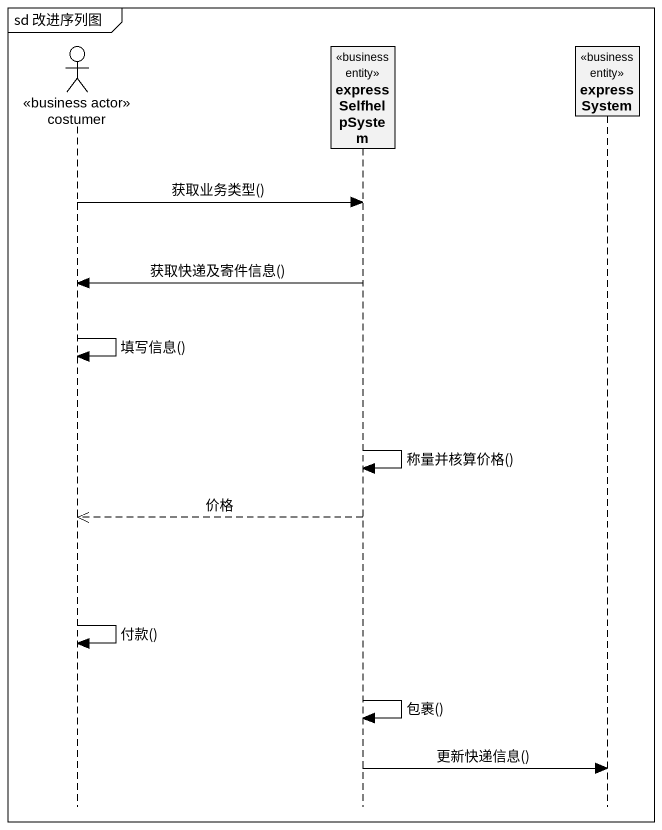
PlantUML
@startuml
mainframe sd 改进序列图
hide footbox
actor costumer <<business actor>>
participant expressSelfhelpSystem <<business entity>>
participant expressSystem <<business entity>>

costumer -> expressSelfhelpSystem : 获取业务类型()
expressSelfhelpSystem -> costumer : 获取快递及寄件信息()
costumer -> costumer : 填写信息()
expressSelfhelpSystem -> expressSelfhelpSystem : 称量并核算价格()
expressSelfhelpSystem -->> costumer : 价格
costumer -> costumer : 付款()
expressSelfhelpSystem -> expressSelfhelpSystem : 包裹()
expressSelfhelpSystem -> expressSystem : 更新快递信息()
@enduml
